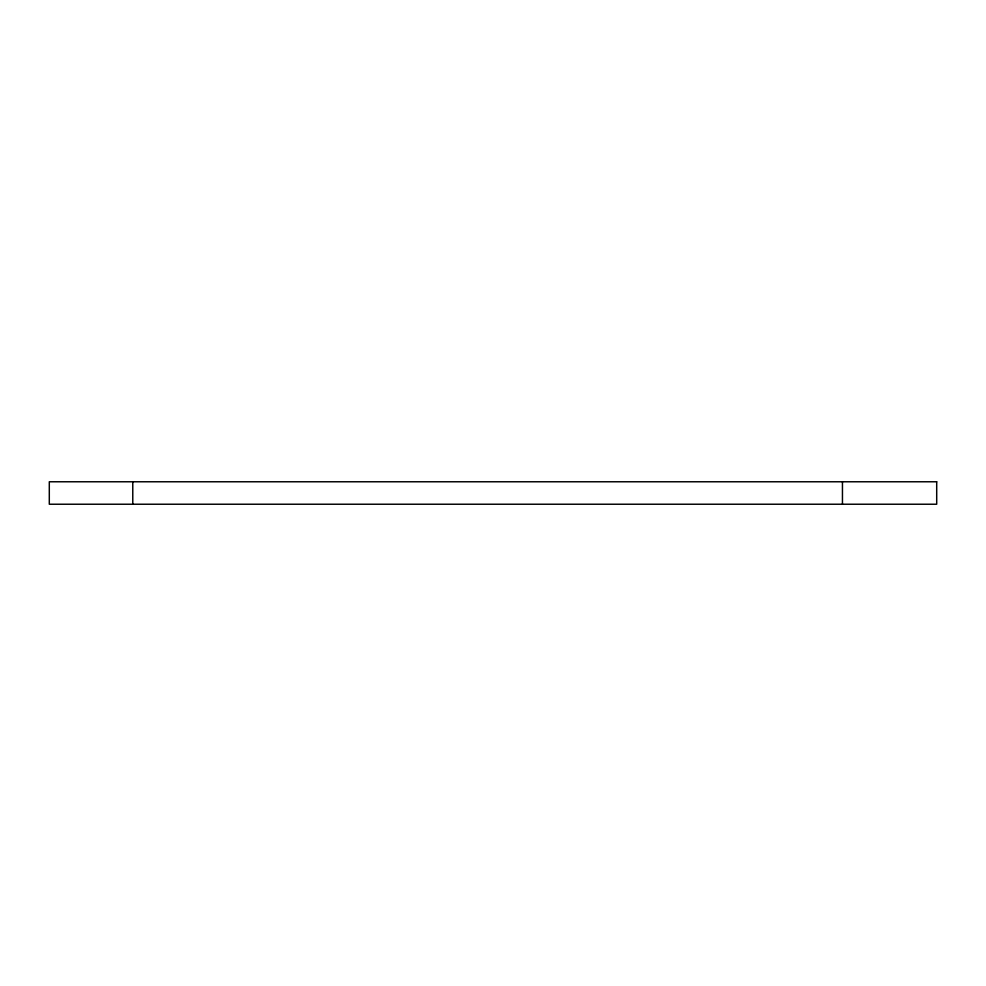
<?xml version="1.0" encoding="UTF-8"?>
<svg xmlns="http://www.w3.org/2000/svg" width="986" height="986" viewBox="0 0 986 986"><rect width="100%" height="100%" fill="white"/><g stroke="black" fill="none" stroke-linecap="round" stroke-linejoin="round"><path stroke-width="1.48" d="M842.451 481.772L842.451 504.228M132.777 481.772L132.777 504.228M936.7 481.772L49.3 481.772L49.3 504.228L936.7 504.228L936.7 481.772"/></g></svg>
